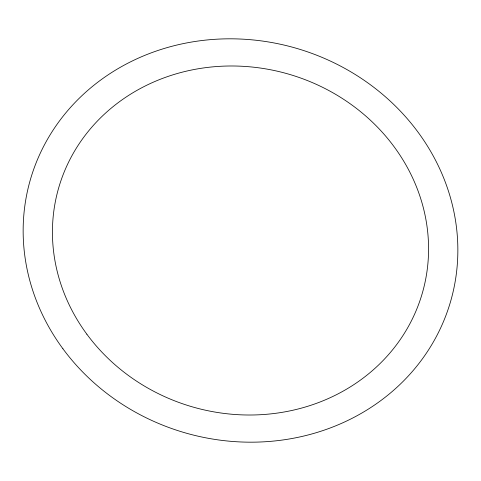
<?xml version="1.0" encoding="UTF-8"?>
<svg xmlns="http://www.w3.org/2000/svg" width="481" height="481" viewBox="0 0 481 481"><rect width="100%" height="100%" fill="white"/><g stroke="black" fill="none" stroke-linecap="round" stroke-linejoin="round"><path stroke-width="0.72" d="M62.939 348.791A218.759 200.156 16.3 0 0 437.842 333.7A218.759 200.156 16.3 0 0 220.719 39.003A218.759 200.156 16.3 0 0 62.939 348.791M86.863 334.205A189.286 173.19 16.3 0 0 411.255 321.146A189.286 173.19 16.3 0 0 223.388 66.15A189.286 173.19 16.3 0 0 86.863 334.205"/></g></svg>
